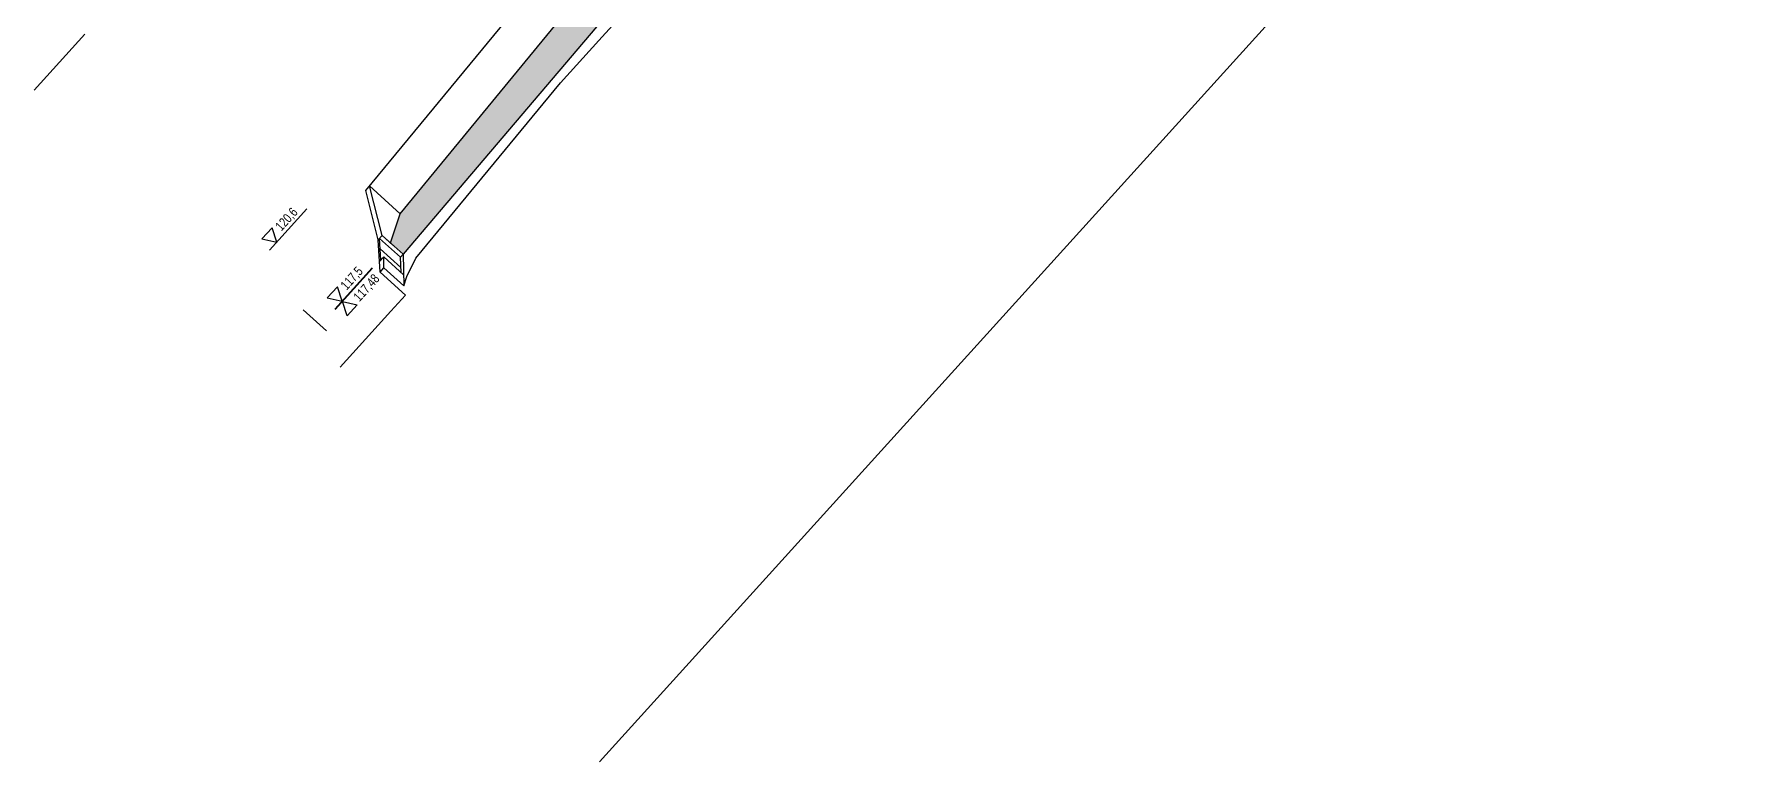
# Model space of a CAD drawing. Extents: x -196763 to -87592, y -65703 to -55832.
# Drawn here: x -87745.6 to -87686, y -65701.2 to -65675.7 of the extents above; entities that cross this region are included whole.
import ezdxf

# ---------------------------------------------------------------- set-up
doc = ezdxf.new("R2010")
doc.units = 0
doc.header["$MEASUREMENT"] = 0
for name, color, linetype in [('0_PROP.aux', 6, 'Continuous'), ('0_PROP.aux.cotas', 30, 'Continuous'), ('0_PROP.corte', 10, 'Continuous'), ('0_PROP.vista4', 140, 'Continuous'), ('0_tramas piso0', 7, 'Continuous')]:
    doc.layers.add(name, color=color, linetype=linetype)
doc.styles.add('creativespace', font='GOTHIC.TTF')

msp = doc.modelspace()

# ---------------------------------------------------------------- hatches: boundary and pattern name
at = {"layer": '0_tramas piso0', "transparency": 33554536}
h = msp.add_hatch(color=55, dxfattribs=at)
h.dxf.hatch_style = 1
h.paths.add_polyline_path([(-87718.624, -65664.741), (-87732.824, -65682.027), (-87733.172, -65683.047), (-87732.727, -65683.449), (-87724.889, -65674.22), (-87717.352, -65665.891), (-87717.427, -65665.824)])

# ---------------------------------------------------------------- linework, layer by layer
at = {"layer": '0_PROP.aux', "linetype": 'Continuous'}
msp.add_lwpolyline([(-87685.996, -65657.173), (-87725.853, -65701.216)], dxfattribs=at)
at = {"layer": '0_PROP.aux.cotas', "linetype": 'Continuous'}
for p, q in [((-87736.092, -65681.86), (-87737.399, -65683.304)), ((-87733.808, -65683.926), (-87735.115, -65685.371)), ((-87733.793, -65683.94), (-87735.101, -65685.384))]:
    msp.add_line(p, q, dxfattribs=at)
for points in [[(-87737.662, -65682.91), (-87737.144, -65683.022), (-87737.306, -65682.518), (-87737.662, -65682.91)], [(-87735.378, -65684.977), (-87734.86, -65685.089), (-87735.022, -65684.584), (-87735.378, -65684.977)], [(-87734.682, -65685.606), (-87734.845, -65685.102), (-87734.327, -65685.214), (-87734.682, -65685.606)]]:
    msp.add_lwpolyline(points, dxfattribs=at)
at = {"layer": '0_PROP.corte', "color": 240, "linetype": 'Continuous', "true_color": 0xed1f24}
msp.add_line((-87735.409, -65686.122), (-87736.219, -65685.39), dxfattribs=at)
for points in [[(-87732.281, -65683.58), (-87727.218, -65677.446), (-87725.876, -65675.964), (-87709.528, -65658.015)], [(-87733.534, -65684.071), (-87733.4, -65683.922)], [(-87733.534, -65684.071), (-87732.644, -65684.876)], [(-87733.4, -65683.922), (-87732.703, -65684.553)], [(-87732.703, -65684.553), (-87732.597, -65684.228), (-87732.281, -65683.58)], [(-87733.15, -65685.434), (-87732.644, -65684.876)]]:
    msp.add_lwpolyline(points, dxfattribs=at)
at = {"layer": '0_PROP.corte', "color": 5, "linetype": 'Continuous'}
for points in [[(-87743.862, -65675.741), (-87745.635, -65677.7)], [(-87733.15, -65685.435), (-87734.923, -65687.394)]]:
    msp.add_lwpolyline(points, dxfattribs=at)
at = {"layer": '0_PROP.vista4', "linetype": 'Continuous'}
for points in [[(-87732.824, -65682.027), (-87718.624, -65664.741)], [(-87734.035, -65681.213), (-87723.97, -65669.01)], [(-87724.889, -65674.22), (-87732.727, -65683.449)], [(-87732.824, -65682.027), (-87733.903, -65681.05)], [(-87733.455, -65682.791), (-87733.903, -65681.05)], [(-87733.455, -65682.791), (-87733.596, -65682.947), (-87734.035, -65681.213)], [(-87733.172, -65683.047), (-87732.824, -65682.027)], [(-87733.534, -65684.071), (-87733.597, -65682.941)], [(-87733.507, -65683.65), (-87733.549, -65682.896)], [(-87733.549, -65682.896), (-87732.822, -65683.554)], [(-87733.455, -65682.791), (-87733.084, -65683.126)], [(-87733.455, -65682.791), (-87732.727, -65683.449)], [(-87733.405, -65683.537), (-87733.555, -65683.702)], [(-87733.529, -65683.255), (-87732.802, -65683.913)], [(-87733.4, -65683.922), (-87733.405, -65683.537)], [(-87733.405, -65683.537), (-87732.708, -65684.168)], [(-87732.727, -65683.449), (-87732.822, -65683.554)], [(-87732.792, -65684.091), (-87732.822, -65683.554)], [(-87732.727, -65683.449), (-87732.703, -65684.553)]]:
    msp.add_lwpolyline(points, dxfattribs=at)

# ---------------------------------------------------------------- texts
at = {"layer": '0_PROP.aux.cotas', "linetype": 'Continuous', "style": 'creativespace', "width": 0.8}
for s, p in [('120,6', (-87736.983, -65682.657)), ('117,5', (-87734.699, -65684.724)), ('117,48', (-87734.253, -65685.128))]:
    msp.add_text(s, height=0.331, rotation=47.83295, dxfattribs=at).set_placement(p)

doc.saveas('drawing.dxf')
